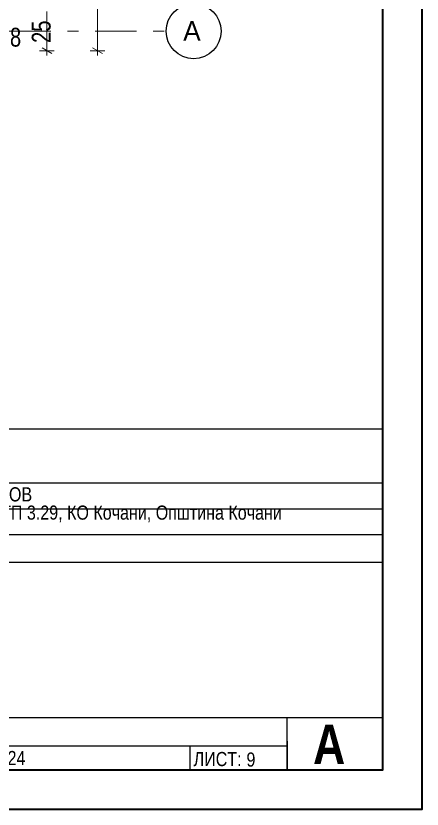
# Model space of a CAD drawing. Header units: millimetres. Extents: x -440 to 2671, y 0 to 297.
# Drawn here: x -72 to -20.2, y 0 to 100.9 of the extents above; entities that cross this region are included whole.
import ezdxf

# ---------------------------------------------------------------- set-up
doc = ezdxf.new("R2010")
doc.units = ezdxf.units.MM
doc.header["$MEASUREMENT"] = 0
doc.linetypes.add('- Двойно прекъснати линии', pattern=[10.936111, 5.291667, -2.116667, 1.411111, -2.116667])
for name, color, linetype, lineweight, true_color in [('1', 7, 'Continuous', 13, 0x2b2b2b), ('46', 7, 'Continuous', 35, 0x4e4e4e), ('85', 7, 'Continuous', 20, 0x404040)]:
    doc.layers.add(name, color=color, linetype=linetype, lineweight=lineweight, true_color=true_color)
doc.layers.add('41', color=7, linetype='Continuous', lineweight=35)
doc.layers.add('7', color=7, linetype='Continuous', lineweight=25)
doc.styles.add('GENERATED_STYLE_4', font='GOTHIC.TTF')
doc.styles.add('GENERATED_STYLE_5', font='GOTHICB.TTF')
doc.styles.add('GENERATED_STYLE_6', font='GOTHIC.TTF')

msp = doc.modelspace()

# ---------------------------------------------------------------- linework, layer by layer
at = {"layer": '1', "linetype": '- Двойно прекъснати линии', "lineweight": 13}
msp.add_line((-72.8, 99), (-52.8, 99), dxfattribs=at)
at = {"layer": '41', "linetype": 'Continuous', "lineweight": 35, "flags": 128}
for points in [[(-20.19, 297), (-440.19, 297), (-440.19, 0), (-20.19, 0)], [(-25.19, 292), (-415.19, 292), (-415.19, 5), (-25.19, 5)]]:
    msp.add_lwpolyline(points, close=True, dxfattribs=at)
at = {"layer": '7', "linetype": 'Continuous', "lineweight": 25}
for p, q in [((-25.32, 48.34), (-115.21, 48.34)), ((-115.21, 31.42), (-25.32, 31.42)), ((-49.77, 8.04), (-49.77, 5))]:
    msp.add_line(p, q, dxfattribs=at)
at = {"layer": '7', "linetype": 'Continuous', "lineweight": 25, "flags": 128}
for points in [[(-115.21, 41.53), (-25.32, 41.53)], [(-115.21, 38.23), (-25.32, 38.23)], [(-115.21, 34.93), (-25.32, 34.93)], [(-205.32, 11.64), (-25.32, 11.64)], [(-37.38, 8.64), (-37.38, 5), (-37.38, 11.64)], [(-205.32, 8.04), (-37.38, 8.04)], [(-205.32, 5), (-25.32, 5)]]:
    msp.add_lwpolyline(points, dxfattribs=at)
at = {"layer": '7', "color": 7, "linetype": 'Continuous', "lineweight": 25}
msp.add_circle((-49.3, 99), 3.5, dxfattribs=at)
at = {"layer": '85', "linetype": 'Continuous', "lineweight": 20}
for p, q in [((-61.55, 96.5), (-61.55, 234.5)), ((-67.99, 96.5), (-67.99, 101.5)), ((-67.05, 96.5), (-68.92, 96.5)), ((-68.61, 96.86), (-67.36, 96.14)), ((-67.99, 95.89), (-67.99, 96.5)), ((-60.62, 96.5), (-62.49, 96.5)), ((-62.18, 96.86), (-60.93, 96.14)), ((-61.55, 95.89), (-61.55, 96.5))]:
    msp.add_line(p, q, dxfattribs=at)

# ---------------------------------------------------------------- texts
at = {"layer": '1', "linetype": 'Continuous', "lineweight": 13, "insert": (-67.49, 97.5), "char_height": 2.4, "attachment_point": 7, "rotation": 90, "style": 'GENERATED_STYLE_6'}
msp.add_mtext('\\A1;{\\W0.800000x;\\pql;\\fCentury Gothic|b0|i0|c0|p34;25}', dxfattribs=at)
at = {"layer": '1', "linetype": 'Continuous', "lineweight": 13, "style": 'GENERATED_STYLE_6'}
for s, insert, char_height, attachment_point in [('\\A1;{\\pql;\\pt0;\\fCentury Gothic|b0|i0|c0|p34;А}', (-50.63, 100.28), 2.5, 1), ('\\A1;{\\W0.800000x;\\pql;\\fCentury Gothic|b0|i0|c0|p34;+3.18}', (-77.77, 97), 2.4, 7)]:
    msp.add_mtext(s, dxfattribs=dict(at, insert=insert, char_height=char_height, attachment_point=attachment_point))
at = {"layer": '41', "linetype": 'Continuous', "lineweight": 35, "char_height": 1.8, "attachment_point": 4, "style": 'GENERATED_STYLE_4'}
for s, insert in [('\\A1;{\\W0.850000x;\\pql;\\fCentury Gothic|b0|i0|c204|p34;ТОШЕ БОГДАНОВ}', (-87.75, 39.8)), ('\\A1;{\\W0.850000x;\\pql;\\fCentury Gothic|b0|i0|c204|p34;КП 15915/12\\fCentury Gothic|b0|i0|c204|p34;2\\fCentury Gothic|b0|i0|c204|p34;, ГП 3.29, КО Кочани, Општина Кочани\\P\\pql;\\fCentury Gothic|b0|i0|c204|p34;}', (-87.73, 37.57)), ('\\A1;{\\W0.850000x;\\pql;\\fCentury Gothic|b0|i0|c204|p34;ТЕХ. БРОЈ: \\fCentury Gothic|b0|i0|c204|p34;45-24}', (-87.54, 6.49)), ('\\A1;{\\W0.850000x;\\pql;\\fCentury Gothic|b0|i0|c204|p34;ЛИСТ: }', (-49.3, 6.36))]:
    msp.add_mtext(s, dxfattribs=dict(at, insert=insert))
at = {"layer": '46', "linetype": 'Continuous', "lineweight": 35, "attachment_point": 4}
for s, insert, char_height, style in [('\\A1;{\\W0.850000x;\\pql;\\fCentury Gothic|b1|i0|c204|p34;А}', (-34.09, 8.24), 5, 'GENERATED_STYLE_5'), ('\\A1;{\\W0.850000x;\\pql;\\fCentury Gothic|b0|i0|c204|p34;9}', (-42.57, 6.3), 1.8, 'GENERATED_STYLE_4')]:
    msp.add_mtext(s, dxfattribs=dict(at, insert=insert, char_height=char_height, style=style))

doc.saveas('drawing.dxf')
